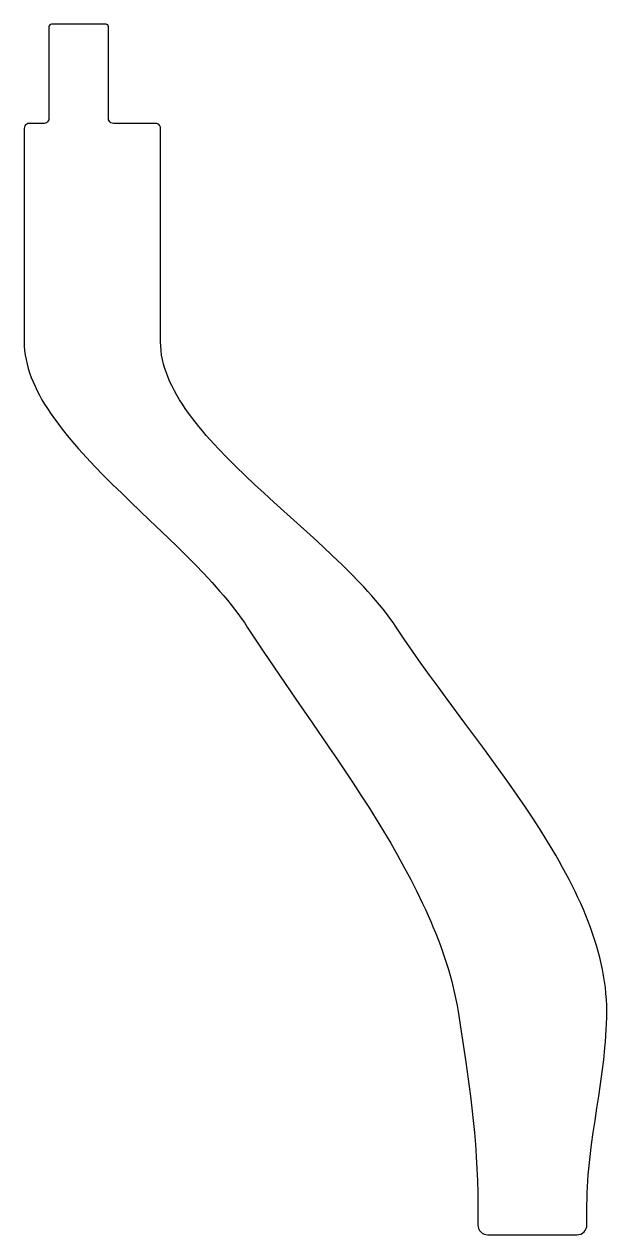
# Model space of a CAD drawing. Header units: millimetres. Extents: x 35 to 270, y 0 to 488.
import ezdxf

# ---------------------------------------------------------------- set-up
doc = ezdxf.new("R2010")
doc.units = ezdxf.units.MM
doc.layers.add('CUT_DESIGN_ONLY', color=1, linetype='Continuous')

msp = doc.modelspace()

# ---------------------------------------------------------------- linework, layer by layer
at = {"layer": 'CUT_DESIGN_ONLY'}
msp.add_lwpolyline([(222, 0), (258, 0), (258.780361, 0.076859), (259.530734, 0.304482), (260.222281, 0.674122), (260.828427, 1.171573), (261.325878, 1.777719), (261.695518, 2.469266), (261.923141, 3.219639), (262, 4), (262, 12), (262.022949, 14.4375), (262.089844, 16.875), (262.197754, 19.3125), (262.34375, 21.75), (262.524902, 24.1875), (262.738281, 26.625), (263.25, 31.5), (263.855469, 36.375), (264.53125, 41.25), (265.253906, 46.125), (266, 51), (266.746094, 55.875), (267.46875, 60.75), (268.144531, 65.625), (268.75, 70.5), (269.261719, 75.375), (269.475098, 77.8125), (269.65625, 80.25), (269.802246, 82.6875), (269.910156, 85.125), (269.977051, 87.5625), (270, 90), (269.963195, 92.421875), (269.853799, 94.84375), (269.673342, 97.265625), (269.423351, 99.6875), (269.105357, 102.109375), (268.720887, 104.53125), (268.271471, 106.953125), (267.758637, 109.375), (267.183914, 111.796875), (266.548832, 114.21875), (265.854919, 116.640625), (265.103704, 119.0625), (264.296715, 121.484375), (263.435482, 123.90625), (262.521533, 126.328125), (261.556398, 128.75), (260.541605, 131.171875), (259.478683, 133.59375), (258.369161, 136.015625), (257.214568, 138.4375), (256.016432, 140.859375), (254.776283, 143.28125), (253.495649, 145.703125), (252.176059, 148.125), (250.819042, 150.546875), (249.426128, 152.96875), (246.538719, 157.8125), (243.526065, 162.65625), (240.400395, 167.5), (237.173941, 172.34375), (233.858934, 177.1875), (230.467604, 182.03125), (227.012182, 186.875), (223.504899, 191.71875), (219.957986, 196.5625), (212.794194, 206.25), (205.618653, 215.9375), (202.057053, 220.78125), (198.529209, 225.625), (195.04735, 230.46875), (191.623709, 235.3125), (188.270515, 240.15625), (185, 245), (183.771833, 246.796875), (182.481877, 248.59375), (181.132729, 250.390625), (179.726985, 252.1875), (178.267241, 253.984375), (176.756093, 255.78125), (175.196138, 257.578125), (173.589972, 259.375), (171.940191, 261.171875), (170.249391, 262.96875), (166.755119, 266.5625), (163.127926, 270.15625), (159.388582, 273.75), (155.557856, 277.34375), (151.656518, 280.9375), (143.725085, 288.125), (135.76044, 295.3125), (131.817586, 298.90625), (127.928739, 302.5), (124.114667, 306.09375), (120.396141, 309.6875), (116.793929, 313.28125), (113.328801, 316.875), (111.654134, 318.671875), (110.021527, 320.46875), (108.433576, 322.265625), (106.892877, 324.0625), (105.402027, 325.859375), (103.963621, 327.65625), (102.580256, 329.453125), (101.254527, 331.25), (99.989032, 333.046875), (98.786366, 334.84375), (97.649126, 336.640625), (96.579907, 338.4375), (95.581307, 340.234375), (94.65592, 342.03125), (93.806344, 343.828125), (93.035175, 345.625), (92.345008, 347.421875), (91.73844, 349.21875), (91.218068, 351.015625), (90.786486, 352.8125), (90.446293, 354.609375), (90.200083, 356.40625), (90.050454, 358.203125), (90, 360), (90, 446), (89.931852, 446.517638), (89.732051, 447), (89.414214, 447.414214), (89, 447.732051), (88.517638, 447.931852), (88, 448), (71, 448), (70.482362, 448.068148), (70, 448.267949), (69.585786, 448.585786), (69.267949, 449), (69.068148, 449.482362), (69, 450), (69, 487), (68.92388, 487.382683), (68.707107, 487.707107), (68.382683, 487.92388), (68, 488), (46, 488), (45.617317, 487.92388), (45.292893, 487.707107), (45.07612, 487.382683), (45, 487), (45, 450), (44.931852, 449.482362), (44.732051, 449), (44.414214, 448.585786), (44, 448.267949), (43.517638, 448.068148), (43, 448), (37, 448), (36.482362, 447.931852), (36, 447.732051), (35.585786, 447.414214), (35.267949, 447), (35.068148, 446.517638), (35, 446), (35, 360), (35.047252, 358.203125), (35.187403, 356.40625), (35.418045, 354.609375), (35.736771, 352.8125), (36.141173, 351.015625), (36.628844, 349.21875), (37.197376, 347.421875), (37.844362, 345.625), (38.567393, 343.828125), (39.364063, 342.03125), (40.231964, 340.234375), (41.168689, 338.4375), (42.171829, 336.640625), (43.238977, 334.84375), (44.367726, 333.046875), (45.555669, 331.25), (46.800396, 329.453125), (48.099502, 327.65625), (49.450579, 325.859375), (50.851218, 324.0625), (52.299013, 322.265625), (53.791555, 320.46875), (55.326438, 318.671875), (56.901254, 316.875), (60.161053, 313.28125), (63.551692, 309.6875), (67.053911, 306.09375), (70.648449, 302.5), (74.316047, 298.90625), (78.037443, 295.3125), (85.564589, 288.125), (93.075805, 280.9375), (96.777287, 277.34375), (100.417006, 273.75), (103.9757, 270.15625), (107.434109, 266.5625), (110.772973, 262.96875), (113.973032, 259.375), (115.51499, 257.578125), (117.015024, 255.78125), (118.470726, 253.984375), (119.87969, 252.1875), (121.239506, 250.390625), (122.547769, 248.59375), (123.802069, 246.796875), (125, 245), (128.177475, 240.15625), (131.402364, 235.3125), (137.961968, 225.625), (144.613981, 215.9375), (151.293567, 206.25), (157.935895, 196.5625), (161.222826, 191.71875), (164.476129, 186.875), (167.687701, 182.03125), (170.849437, 177.1875), (173.953234, 172.34375), (176.990986, 167.5), (179.95459, 162.65625), (182.835941, 157.8125), (185.626935, 152.96875), (188.319469, 148.125), (190.905438, 143.28125), (193.376737, 138.4375), (195.725263, 133.59375), (196.850953, 131.171875), (197.942911, 128.75), (199.000124, 126.328125), (200.021578, 123.90625), (201.00626, 121.484375), (201.953158, 119.0625), (202.861259, 116.640625), (203.729548, 114.21875), (204.557015, 111.796875), (205.342644, 109.375), (206.085424, 106.953125), (206.784341, 104.53125), (207.438383, 102.109375), (208.046536, 99.6875), (208.607787, 97.265625), (209.121124, 94.84375), (209.585532, 92.421875), (210, 90), (211.543241, 80.25), (213.012517, 70.5), (213.706724, 65.625), (214.367205, 60.75), (214.988884, 55.875), (215.566682, 51), (216.095521, 46.125), (216.570323, 41.25), (216.986011, 36.375), (217.337506, 31.5), (217.61973, 26.625), (217.827606, 21.75), (217.956055, 16.875), (218, 12), (218, 4), (218.076859, 3.219639), (218.304482, 2.469266), (218.674122, 1.777719), (219.171573, 1.171573), (219.777719, 0.674122), (220.469266, 0.304482), (221.219639, 0.076859)], close=True, dxfattribs=at)

doc.saveas('drawing.dxf')
